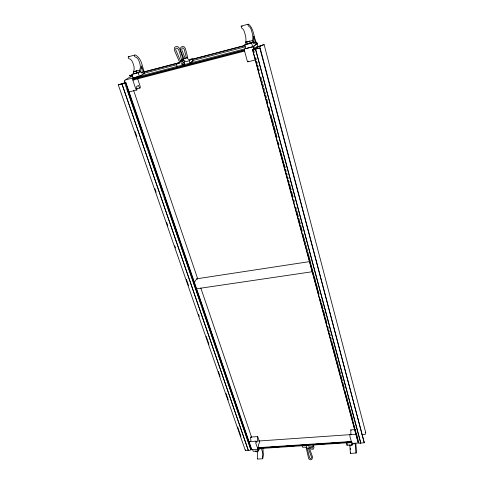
<?xml version="1.0" encoding="UTF-8"?>
<svg xmlns="http://www.w3.org/2000/svg" width="484" height="484" viewBox="0 0 484 484"><rect width="100%" height="100%" fill="white"/><g stroke="black" fill="none" stroke-linecap="round" stroke-linejoin="round"><path stroke-width="0.73" d="M130.904 77.174C129.718 72.648 128.502 77.603 132.332 75.111M350.634 452.183L350.392 453.423L349.871 445.818M248.141 61.141L247.814 61.861L247.215 60.778L244.384 50.409L244.263 49.386L244.704 48.981M356.309 432.799L358.892 443.247L364.271 442.751L260.132 47.91C245.872 51.915 261.269 45.26 264.113 44.607L365.729 432.629L365.263 434.39L361.935 434.747M358.856 442.285L358.027 442.34L358.093 441.928M244.65 44.891L251.626 43.064L252.944 42.072L252.527 40.499L252.775 39.071A7.181 1.851 76.5 0 0 252.497 34.31C251.619 31.533 251.414 27.624 248.57 26.124C248.201 25.712 247.518 23.934 248.631 24.236C253.81 28.381 254.227 38.339 255.782 42.761L256.096 43.947L255.788 44.389L252.636 46.827L245.666 48.642L244.65 44.891L247.397 43.53M351.402 442.606L346.375 442.939L347.016 445.25L352.751 444.881L353.005 443.447M351.753 444.5L350.979 445.613L350.065 445.776L349.127 444.971M352.104 442.642L351.922 443.429L349.932 436.61L349.914 434.705L356.006 434.172M246.005 43.893L245.582 42.332L245.842 40.904A7.157 1.906 76.3 0 0 245.582 36.155C244.704 33.384 244.468 29.457 241.589 28.018L241.159 26.1L248.153 24.2M350.864 434.547L350.827 429.901L355.268 429.586M347.016 445.25L347.282 443.822M302.119 445.788L302.579 447.283L305.344 447.101L307.455 448.426L309.137 448.414L310.631 446.756L313.42 446.575L313.959 444.391M309.427 447.016L308.181 445.389M312.942 447.149L312.228 448.251L310.958 447.361M314.055 447.071L313.463 448.995L312.144 449.327L310.77 448.88L309.96 447.809M131.926 74.469L138.164 72.836L140.124 71.717L139.634 70.253L140.094 68.843A6.788 2.68 73.4 0 0 140.045 64.287C139.18 61.541 138.351 57.487 135.03 56.894C133.747 56.041 134.576 54.141 136.065 55.37C141.376 58.739 142.108 65.413 143.839 70.894L143.524 71.898L144.129 72.019L144.498 73.12L144.02 73.586L139.332 76.339L133.106 77.96L131.926 74.469L133.917 73.344L133.427 71.886L133.899 70.483A6.764 2.723 73.3 0 0 133.862 65.933C132.997 63.186 132.126 59.139 128.786 58.588L128.248 57.85L128.32 56.791L134.564 55.097M252.66 449.672L253.229 451.33L258.474 450.985L259.43 448.214L259.739 449.134L260.319 448.638A5.233 1.736 86.5 0 1 261.735 449.309L262.733 452.976L262.697 458.765L263.326 454.978L262.969 448.753M257.936 450.598L257.04 451.669L256.187 451.826L255.479 451.046M248.383 450.592L121.92 83.865L248.383 450.592L250.125 450.356L250.645 449.406L251.535 448.958L125.882 82.558L124.999 82.788M250.5 441.535C251.771 440.131 249.841 438.48 250.821 437.082L257.7 436.592L259.726 442.322C257.712 444.935 258.498 447.246 258.129 449.569L251.081 449.733M248.48 450.326L245.37 450.531L245.618 449.866M257.706 458.88C256.514 458.033 258.45 453.665 257.3 451.79M181.064 62.581L181.784 61.087L182.873 60.802M257.548 436.598C256.81 438.468 258.468 440.549 256.774 442.376L256.054 441.13L249.072 441.723M194.193 282.589L196.686 278.808L309.512 261.614M192.251 58.818L189.232 60.748L189.958 63.138L192.971 61.178L192.251 58.818L188.984 59.677C186.019 55.787 180.405 59.423 179.661 63.253L176.388 64.106L177.126 66.477M358.027 442.34L252.503 49.852L260.132 47.91M252.503 49.852L253.689 49.447L257.73 46.252M132.713 76.2L130.069 76.889L125.229 79.987L253.683 46.531L257.077 43.687L256.417 42.229L256.72 41.89L257.99 46.543M184.604 63.828L182.752 65.013L181.433 63.785M350.392 453.423L356.17 453.012L355.964 443.876M128.702 92.093L137.008 89.843L136.573 86.563L138.418 85.396L139.471 87.785L140.154 87.913L140.203 86.412L137.65 78.795M176.388 64.106L179.54 62.152M181.772 63.888L183.515 62.829M256.054 441.13L255.746 443.084L258.129 449.569M121.726 83.98L125.882 82.558M245.37 450.531L118.271 84.809L124.455 82.927M134.836 73.356L134.419 73.592L137.48 72.606L136.833 72.709M183.974 58.933L180.393 50.046L180.707 47.456L182.51 46.391L184.265 46.863L185.396 48.527L187.647 57.312L186.334 57.62L184.15 49.108L183.472 48.122L182.662 47.898L181.996 48.261L181.796 49.876L185.281 58.546M256.859 46.942L264.113 44.607M308.731 447.833L307.812 447.894M186.334 57.62L187.647 57.312M133.427 71.886L139.634 70.253M245.582 42.332L252.527 40.499M181.222 60.21L182.311 59.925M136.676 72.618L140.124 71.717M249.478 42.985L252.944 42.072M140.79 72.612L142.84 72.074M253.283 43.118L254.657 42.761M129.712 75.619L132.622 74.857M143.548 71.989L178.517 62.823M192.36 59.199L244.807 45.448M255.007 42.773L256.466 42.392M143.972 72.062L178.172 63.095M192.729 59.284L245.122 45.556M189.232 60.748L185.929 61.613L183.23 59.847M143.688 73.332L176.606 64.723M192.699 60.518L245.37 46.748M255.612 44.068L257.077 43.687M142.653 73.943L144.02 73.586M191.567 61.547L192.971 61.178M133.548 78.765L244.45 49.931M133.475 79.207L244.42 50.39M256.538 47.263L260.912 46.125M132.985 80.048L244.62 51.092M118.271 84.809L121.92 83.865M136.403 88.935L139.973 88.028M247.814 61.861L255.37 59.943M249.46 43.13L250.391 43.082L247.112 44.008M124.939 81.227L124.576 81.227M196.002 288.881L312.646 271.681M196.686 278.808L197.345 279.274M258.329 441.033L350.936 434.59M258.008 447.688L351.693 441.469M258.353 448.081L351.862 441.892M257.44 448.178L351.753 441.934M251.535 448.958L250.785 449.007L218.665 355.492M258.541 448.632L351.269 442.515M351.922 443.429L358.62 442.993M257.5 459.08L262.697 458.765M128.32 56.791L129.016 56.761M250.821 437.082L251.196 437.427M183.648 61.843L184.452 61.831M350.827 429.901L351.1 430.276M241.159 26.1L242.26 26.523M365.178 432.272L365.577 432.369M133.989 80.114L133.142 78.033L132.634 78.233A1.053 0.43 73.7 0 0 132.586 79.449L135.859 89.104L136.627 90.078M125.193 80.102L124.672 80.308A1.053 0.436 73.4 0 0 124.624 81.518L125.096 82.891M183.557 63.065C179.854 59.006 181.004 52.242 177.392 48.097L175.795 48.34L175.74 49.785L180.726 61.389M306.656 447.198L306.426 446.442L306.88 445.474M184.35 61.722L184.719 62.926L184.295 64.608M356.073 453.072L355.782 447.047L354.899 443.205M253.737 46.815L253.235 47.051L253.725 49.422M179.473 61.94L174.343 50.124L174.585 47.323L176.17 46.488L178.009 46.76L179.032 47.728L180.308 50.342L183.406 60.415M308.659 449.194L311.514 457.223L311.103 458.445L310.486 458.614L309.597 457.816L307.461 449.315M309.706 448.862L312.64 457.277L311.835 459.413L310.401 459.8L309.088 459.153L308.544 458.136L306.166 447.646M135.121 131.618L136.851 136.615M154.941 188.706L156.175 192.269M166.581 222.241L167.821 225.81M174.76 245.787L175.504 247.929M186.401 279.322L188.633 285.748M198.543 314.291L199.287 316.427M206.22 336.41L208.949 344.257M218.363 371.373L220.099 376.37M226.04 393.492L228.273 399.917M237.686 427.033L240.905 436.308M125.592 82.728L251.396 449.358M127.219 89.068L127.921 91.125M194.193 284.084L195.246 287.151M127.207 89.213L142.653 134.183M143.143 135.611L147.311 147.747M149.03 152.744L162.273 191.295M164.965 199.148L179.927 242.696M180.907 245.551L201.011 304.091M202.239 307.661L217.195 351.209M124.709 82.952L250.645 449.406M130.148 75.679L130.517 76.775M133.657 90.55L197.672 278.742M200.836 288.041L251.71 437.59M257.911 449.327L258.474 450.985M138.164 72.836L139.332 76.339M312.966 445.074L313.42 446.575M352.273 443.138L352.751 444.881M253.701 50.324L254.288 52.514M255.655 57.626L256.248 59.81M256.635 61.274L257.222 63.465M257.615 64.923L258.202 67.113M258.595 68.571L259.182 70.761M260.943 77.331L261.529 79.521M261.923 80.979L262.51 83.169M262.903 84.627L263.49 86.817M263.883 88.282L264.47 90.472M264.863 91.93L265.45 94.12M265.843 95.578L266.43 97.768M266.817 99.226L267.797 102.88M269.171 107.986L269.757 110.177M271.125 115.289L271.718 117.479M272.105 118.937L273.672 124.775M274.065 126.233L275.632 132.072M276.025 133.536L276.999 137.184M278.373 142.29L278.959 144.48M280.333 149.592L280.92 151.782M281.313 153.24L281.9 155.431M282.287 156.889L282.88 159.079M283.267 160.543L283.854 162.733M284.247 164.191L285.227 167.839M285.62 169.297L286.207 171.487M286.601 172.951L287.187 175.141M287.575 176.599L288.161 178.79M288.555 180.248L289.142 182.438M289.535 183.896L291.102 189.74M291.495 191.198L293.062 197.036M293.842 199.959L294.429 202.143M295.803 207.255L296.389 209.445M296.783 210.903L298.35 216.741M298.737 218.205L300.304 224.044M300.697 225.502L302.264 231.34M303.044 234.262L303.631 236.452M304.025 237.91L304.611 240.1M305.005 241.558L305.592 243.748M305.985 245.213L306.572 247.403M306.965 248.861L307.552 251.051M307.945 252.509L310.879 263.459M311.272 264.917L311.859 267.108M312.253 268.566L312.839 270.756M313.227 272.22L313.82 274.404M314.207 275.868L315.774 281.706M316.167 283.164L317.734 289.002M318.127 290.467L319.107 294.115M320.475 299.221L321.061 301.411M321.455 302.875L323.022 308.713M323.415 310.171L324.982 316.01M325.369 317.474L326.936 323.312M327.722 326.228L328.309 328.418M328.703 329.882L329.289 332.072M329.677 333.53L330.263 335.721M330.657 337.179L331.244 339.369M331.637 340.827L336.531 359.074M336.924 360.538L338.491 366.376M338.885 367.834L340.452 373.672M340.839 375.136L342.406 380.975M342.799 382.433L344.366 388.271M345.146 391.193L345.739 393.383M346.127 394.841L347.694 400.679M348.087 402.144L349.654 407.982M350.047 409.44L352.981 420.39M353.374 421.848L353.961 424.038M354.355 425.496L354.941 427.687M355.335 429.151L355.921 431.335M251.626 43.064L252.636 46.827M252.69 49.707L357.9 441.196M255.643 49.241L360.804 442.981M255.516 49.338L360.755 443.253M253.683 46.531L254.366 48.908L253.87 47.329M259.829 48.158L364.271 442.751M248.837 442.908L248.957 443.55M350.585 448.202L350.646 449.503M253.513 38.496C252.696 48.581 257.294 40.474 253.483 36.076L253.513 38.496M141.201 68.19L140.705 71.432L141.534 72.975L142.84 72.219L143.01 70.561L141.328 65.86L141.201 68.19M136.881 70.809L133.814 71.795L136.881 70.809M246.876 41.866L246.586 42.078L249.871 41.146L246.876 41.866"/></g></svg>
